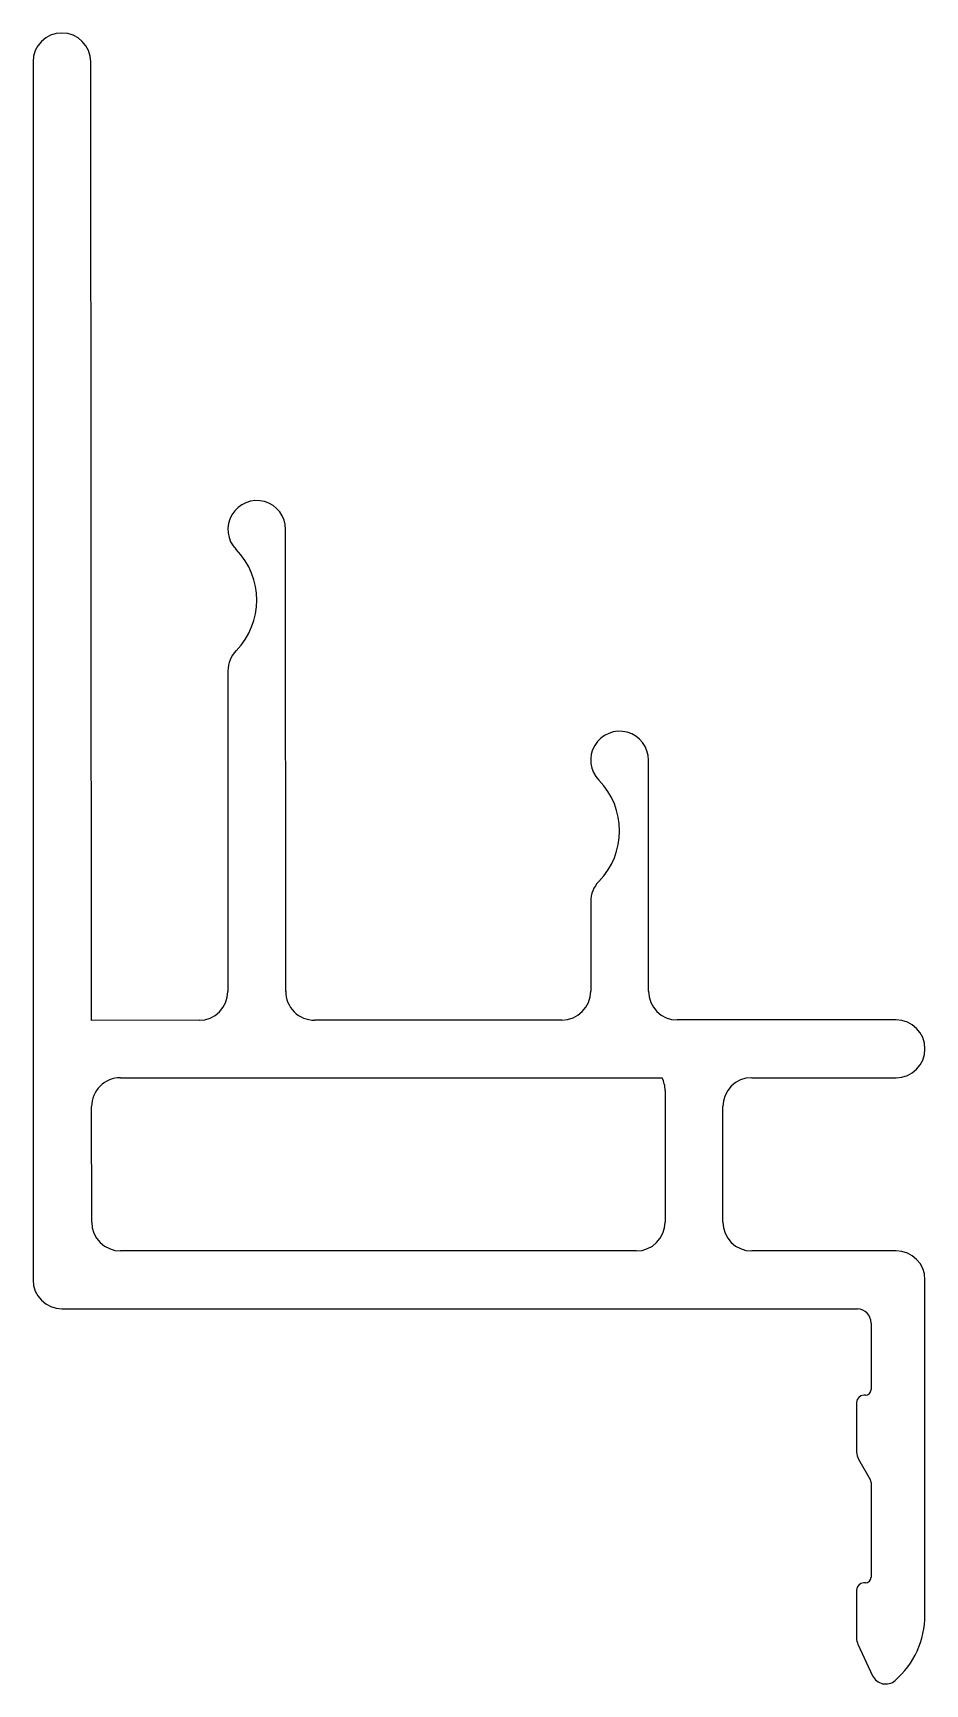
# Model space of a CAD drawing. Extents: x 2.7 to 33.6, y 1.8 to 59.
import ezdxf

# ---------------------------------------------------------------- set-up
doc = ezdxf.new("R2010")
doc.units = 0
doc.layers.get('0').update_dxf_attribs({"linetype": 'CONTINUOUS'})

msp = doc.modelspace()

# ---------------------------------------------------------------- linework, layer by layer
for p, q in [((2.701, 57.992), (2.701, 15.807)), ((4.727, 24.793), (4.701, 57.993)), ((11.452, 25.798), (11.45, 41.798)), ((9.45, 36.899), (9.45, 25.795)), ((24.014, 25.807), (24.014, 33.807)), ((22.014, 28.908), (22.014, 25.805)), ((8.451, 24.795), (4.727, 24.793)), ((21.015, 24.805), (12.452, 24.799)), ((32.591, 24.807), (25.014, 24.807)), ((5.73, 22.807), (24.485, 22.807)), ((24.591, 22.36), (24.591, 17.807)), ((27.591, 22.807), (32.591, 22.807)), ((4.733, 17.807), (4.73, 21.807)), ((26.591, 17.807), (26.591, 21.807)), ((23.591, 16.807), (5.733, 16.807)), ((32.591, 16.807), (27.591, 16.807)), ((33.591, 4.195), (33.591, 15.807)), ((3.701, 14.807), (31.251, 14.807)), ((31.722, 14.308), (31.722, 12.008)), ((31.222, 11.558), (31.222, 9.842)), ((31.526, 11.808), (31.472, 11.808)), ((31.289, 9.592), (31.695, 8.888)), ((31.722, 8.788), (31.722, 5.508)), ((31.526, 5.308), (31.472, 5.308)), ((31.222, 5.058), (31.222, 3.397)), ((31.269, 3.185), (31.778, 2.095))]:
    msp.add_line(p, q)
for centre, radius, start, end in [((3.701, 57.992), 1, 0.0462, 180), ((10.45, 41.798), 1, 0.0106, 224.1181), ((7.95, 39.348), 2.5, 315.5843, 44.5343), ((10.45, 36.899), 1, 135.5843, 180), ((23.014, 33.807), 1, 0, 224.1181), ((20.514, 31.358), 2.5, 315.4663, 44.5337), ((23.014, 28.908), 1, 135.8819, 180), ((8.45, 25.795), 1, 270.0342, 0), ((12.452, 25.799), 1, 180.0053, 270.0429), ((21.014, 25.805), 1, 270.0429, 0), ((25.014, 25.807), 1, 180, 270), ((32.591, 23.807), 1, 270, 90), ((5.73, 21.807), 1, 90, 180.0461), ((23.591, 22.36), 1, 0, 26.5645), ((27.591, 21.807), 1, 90, 180), ((5.733, 17.807), 1, 180.0461, 270), ((23.591, 17.807), 1, 270, 0), ((27.591, 17.807), 1, 180, 270), ((32.591, 15.807), 1, 0, 90), ((3.701, 15.807), 1, 180, 270), ((31.222, 14.308), 0.5, 0, 86.6499), ((31.472, 11.558), 0.25, 90, 180), ((31.522, 12.008), 0.2, 271.2661, 0), ((31.722, 9.842), 0.5, 180, 210.0014), ((31.522, 8.788), 0.2, 0, 30.0014), ((31.472, 5.058), 0.25, 90, 180), ((31.522, 5.508), 0.2, 271.2661, 0.0001), ((30.591, 4.195), 3, 310.9365, 360), ((31.722, 3.397), 0.5, 180, 205.1026), ((32.23, 2.307), 0.5, 205.1026, 310.7368)]:
    msp.add_arc(centre, radius, start, end)

doc.saveas('drawing.dxf')
